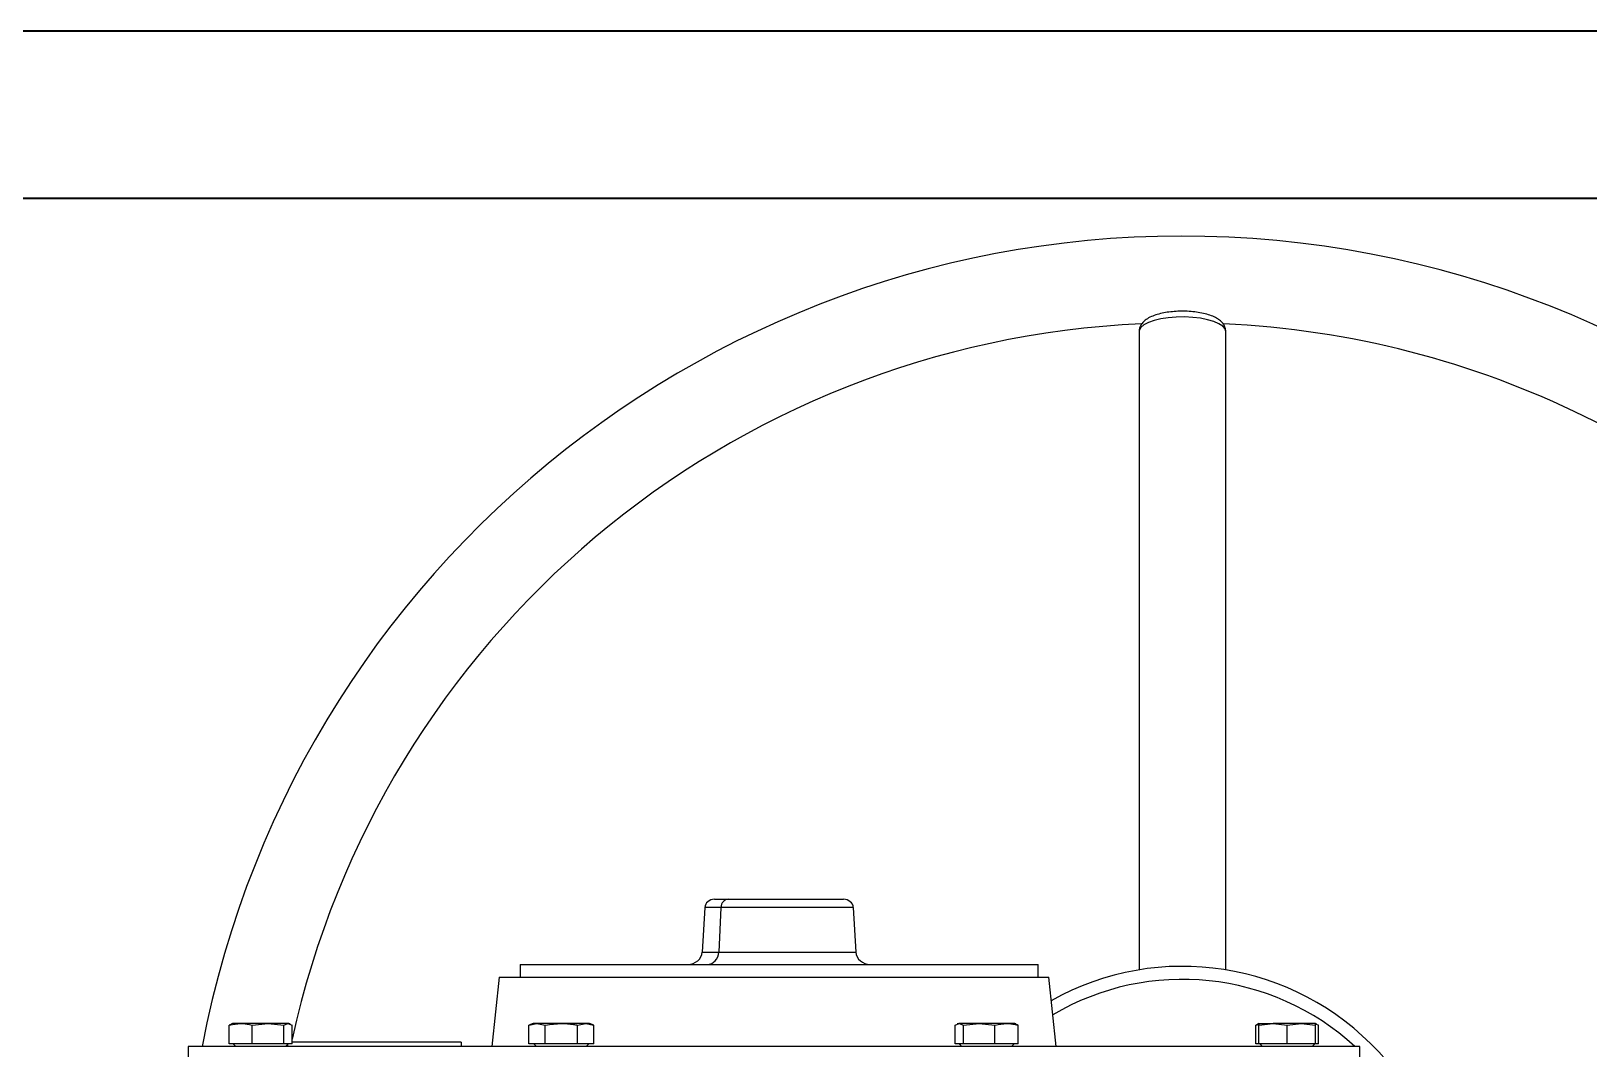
# Model space of a CAD drawing. Header units: millimetres. Extents: x 7861 to 11104, y 3791 to 6084.
# Drawn here: x 10088.9 to 10447.8, y 5849.5 to 6084.1 of the extents above; entities that cross this region are included whole.
import ezdxf

# ---------------------------------------------------------------- set-up
doc = ezdxf.new("R2010")
doc.units = ezdxf.units.MM
doc.layers.add('AM_BOR', color=7, linetype='Continuous', lineweight=50)
doc.layers.add('粗实线', color=7, linetype='Continuous', lineweight=40)

# ---------------------------------------------------------------- blocks, each defined once
blk = doc.blocks.new('rA3')
at = {"layer": '粗实线'}
for p, q in [((753.384, 421.26), (333.384, 421.26)), ((748.384, 416.26), (358.384, 416.26))]:
    blk.add_line(p, q, dxfattribs=at)

msp = doc.modelspace()

# ---------------------------------------------------------------- linework, layer by layer
at = {"color": 7, "linetype": 'Continuous', "lineweight": 25}
for p, q in [((10344.136, 6014.788), (10344.136, 5867.718)), ((10364.136, 5867.718), (10364.136, 6014.788)), ((10246.292, 5883.978), (10249.505, 5883.978)), ((10249.505, 5883.978), (10276.07, 5883.978)), ((10244.069, 5882.083), (10243.47, 5871.821)), ((10247.762, 5882.083), (10244.069, 5882.083)), ((10247.762, 5882.083), (10247.293, 5871.821)), ((10278.292, 5882.083), (10247.762, 5882.083)), ((10278.292, 5882.083), (10278.891, 5871.821)), ((10201.503, 5868.978), (10201.503, 5866.06)), ((10201.503, 5868.978), (10268.347, 5868.978)), ((10243.47, 5871.821), (10247.293, 5871.821)), ((10247.293, 5871.821), (10278.891, 5871.821)), ((10268.347, 5868.978), (10320.858, 5868.978)), ((10320.858, 5866.06), (10320.858, 5868.978)), ((10196.693, 5866.06), (10195.011, 5850.06)), ((10196.693, 5866.06), (10323.329, 5866.06)), ((10325.011, 5850.06), (10323.329, 5866.06)), ((10135.025, 5855.19), (10134.505, 5854.994)), ((10134.505, 5850.66), (10134.505, 5854.994)), ((10135.254, 5855.36), (10134.997, 5855.267)), ((10137.158, 5855.36), (10135.254, 5855.36)), ((10143.437, 5855.36), (10137.158, 5855.36)), ((10139.812, 5854.994), (10143.437, 5855.36)), ((10139.812, 5850.66), (10139.812, 5854.994)), ((10143.437, 5855.36), (10147.062, 5854.994)), ((10148.033, 5855.36), (10143.437, 5855.36)), ((10147.062, 5854.994), (10148.033, 5855.36)), ((10147.062, 5850.66), (10147.062, 5854.994)), ((10148.033, 5855.36), (10149.004, 5854.994)), ((10148.254, 5855.36), (10148.033, 5855.36)), ((10148.511, 5855.267), (10148.254, 5855.36)), ((10149.004, 5850.66), (10149.004, 5854.994)), ((10204.528, 5855.36), (10203.522, 5854.994)), ((10203.522, 5854.994), (10205.398, 5855.36)), ((10203.522, 5850.66), (10203.522, 5854.994)), ((10205.398, 5855.36), (10204.528, 5855.36)), ((10205.398, 5855.36), (10207.275, 5854.994)), ((10211.028, 5855.36), (10205.398, 5855.36)), ((10207.275, 5850.66), (10207.275, 5854.994)), ((10216.657, 5855.36), (10211.028, 5855.36)), ((10214.78, 5854.994), (10216.657, 5855.36)), ((10214.78, 5850.66), (10214.78, 5854.994)), ((10216.657, 5855.36), (10218.533, 5854.994)), ((10217.528, 5855.36), (10216.657, 5855.36)), ((10218.533, 5854.994), (10217.528, 5855.36)), ((10218.533, 5850.66), (10218.533, 5854.994)), ((10301.745, 5854.994), (10302.716, 5855.36)), ((10301.745, 5850.66), (10301.745, 5854.994)), ((10302.495, 5855.36), (10302.238, 5855.267)), ((10302.495, 5855.36), (10302.716, 5855.36)), ((10302.716, 5855.36), (10303.687, 5854.994)), ((10307.312, 5855.36), (10302.716, 5855.36)), ((10303.687, 5854.994), (10307.312, 5855.36)), ((10303.687, 5850.66), (10303.687, 5854.994)), ((10307.312, 5855.36), (10310.937, 5854.994)), ((10313.591, 5855.36), (10307.312, 5855.36)), ((10310.937, 5850.66), (10310.937, 5854.994)), ((10315.495, 5855.36), (10313.591, 5855.36)), ((10315.752, 5855.267), (10315.495, 5855.36)), ((10316.244, 5854.994), (10315.724, 5855.19)), ((10316.244, 5850.66), (10316.244, 5854.994)), ((10371.538, 5855.19), (10371.018, 5854.994)), ((10371.018, 5850.66), (10371.018, 5854.994)), ((10371.768, 5855.36), (10371.511, 5855.267)), ((10371.768, 5854.994), (10375.018, 5855.36)), ((10371.768, 5855.36), (10375.018, 5855.36)), ((10371.768, 5850.66), (10371.768, 5854.994)), ((10375.018, 5855.36), (10378.268, 5854.994)), ((10381.518, 5855.36), (10375.018, 5855.36)), ((10378.268, 5854.994), (10381.518, 5855.36)), ((10378.268, 5850.66), (10378.268, 5854.994)), ((10381.518, 5855.36), (10384.768, 5854.994)), ((10384.768, 5855.36), (10381.518, 5855.36)), ((10385.025, 5855.267), (10384.768, 5855.36)), ((10384.768, 5855.277), (10385.517, 5854.994)), ((10384.768, 5850.66), (10384.768, 5854.994)), ((10385.517, 5850.66), (10385.517, 5854.994)), ((10139.812, 5850.66), (10134.505, 5850.66)), ((10135.419, 5850.66), (10136.019, 5850.06)), ((10147.062, 5850.66), (10139.812, 5850.66)), ((10149.004, 5850.66), (10147.062, 5850.66)), ((10147.489, 5850.06), (10148.089, 5850.66)), ((10147.958, 5850.529), (10147.958, 5850.06)), ((10187.958, 5851.06), (10149.004, 5851.06)), ((10187.958, 5851.06), (10187.958, 5850.06)), ((10207.275, 5850.66), (10203.522, 5850.66)), ((10204.693, 5850.66), (10205.293, 5850.06)), ((10214.78, 5850.66), (10207.275, 5850.66)), ((10218.533, 5850.66), (10214.78, 5850.66)), ((10216.763, 5850.06), (10217.363, 5850.66)), ((10303.687, 5850.66), (10301.745, 5850.66)), ((10302.66, 5850.66), (10303.26, 5850.06)), ((10310.937, 5850.66), (10303.687, 5850.66)), ((10316.244, 5850.66), (10310.937, 5850.66)), ((10314.73, 5850.06), (10315.33, 5850.66)), ((10371.768, 5850.66), (10371.018, 5850.66)), ((10378.268, 5850.66), (10371.768, 5850.66)), ((10371.933, 5850.66), (10372.533, 5850.06)), ((10384.768, 5850.66), (10378.268, 5850.66)), ((10384.003, 5850.06), (10384.603, 5850.66)), ((10385.517, 5850.66), (10384.768, 5850.66)), ((10125.011, 5850.06), (10125.011, 5840.19)), ((10395.011, 5850.06), (10125.011, 5850.06)), ((10395.011, 5840.19), (10395.011, 5850.06))]:
    msp.add_line(p, q, dxfattribs=at)
at = {"color": 7, "linetype": 'Continuous', "lineweight": 25, "flags": 128}
msp.add_lwpolyline([(10364.136, 6014.788), (10363.956, 6015.436), (10363.42, 6016.06), (10362.549, 6016.638), (10361.374, 6017.149), (10359.937, 6017.574), (10358.29, 6017.9), (10356.494, 6018.112), (10354.612, 6018.205), (10352.713, 6018.174), (10350.866, 6018.021), (10349.136, 6017.75), (10347.588, 6017.373), (10346.276, 6016.903), (10345.248, 6016.356), (10344.541, 6015.752), (10344.182, 6015.114), (10344.136, 6014.788)], dxfattribs=at)
at = {"color": 7, "linetype": 'Continuous', "lineweight": 25}
for radius, start, end in [(230, 0, 169.16329), (210, 92.58495, 167.63931), (210, 353.04862, 87.41373), (61.716, 326.45296, 119.33475), (58.716, 47.43188, 120.60378)]:
    msp.add_arc((10354.136, 5806.818), radius, start, end, dxfattribs=at)
for centre, major_axis, ratio, start_param, end_param in [((10246.292, 5881.978), (2.226, 0), 0.8985911, 1.5707963, 3.0892328), ((10249.505, 5881.978), (0, 2), 0.8726727, 0, 1.5184364), ((10276.07, 5881.978), (2.226, 0), 0.8985911, 0.0523599, 1.5707963), ((10240.136, 5871.978), (3.339, 0), 0.8985911, 4.712389, 6.2308254), ((10244.678, 5871.978), (0, 3), 0.8726727, 3.1415927, 4.6600291), ((10282.225, 5871.978), (3.339, 0), 0.8985911, 3.1939525, 4.712389)]:
    msp.add_ellipse(centre, major_axis=major_axis, ratio=ratio, start_param=start_param, end_param=end_param, dxfattribs=at)
for points, knots in [([(10364.136, 6014.788), (10364.11, 6015.083), (10364.056, 6015.688), (10363.645, 6016.503), (10363.047, 6017.207), (10362.23, 6017.827), (10361.146, 6018.382), (10359.784, 6018.85), (10358.218, 6019.202), (10356.552, 6019.428), (10354.832, 6019.535), (10353.1, 6019.523), (10351.402, 6019.395), (10349.784, 6019.15), (10348.281, 6018.788), (10346.917, 6018.295), (10345.817, 6017.69), (10344.982, 6016.972), (10344.441, 6016.178), (10344.145, 6015.426), (10344.171, 6014.958), (10344.18, 6014.801)], [0, 0, 0, 0, 0.0400849, 0.0821636, 0.1255849, 0.174621, 0.2325462, 0.296171, 0.3578939, 0.4178327, 0.476832, 0.5354746, 0.5941854, 0.653277, 0.7133004, 0.7751382, 0.8403339, 0.8918637, 0.9365443, 0.9786363, 1, 1, 1, 1]), ([(10134.505, 5854.994), (10134.528, 5855), (10135.403, 5855.225), (10136.293, 5855.293), (10137.158, 5855.36)], [0, 0, 0, 0, 0.0269953, 1, 1, 1, 1]), ([(10137.158, 5855.36), (10137.823, 5855.32), (10138.714, 5855.266), (10139.59, 5855.049), (10139.812, 5854.994)], [0, 0, 0, 0, 0.7469333, 1, 1, 1, 1]), ([(10207.275, 5854.994), (10207.308, 5855), (10208.545, 5855.225), (10209.803, 5855.293), (10211.028, 5855.36)], [0, 0, 0, 0, 0.0269953, 1, 1, 1, 1]), ([(10211.028, 5855.36), (10211.968, 5855.32), (10213.227, 5855.266), (10214.467, 5855.049), (10214.78, 5854.994)], [0, 0, 0, 0, 0.7469333, 1, 1, 1, 1]), ([(10310.937, 5854.994), (10310.961, 5855), (10311.835, 5855.225), (10312.725, 5855.293), (10313.591, 5855.36)], [0, 0, 0, 0, 0.0269953, 1, 1, 1, 1]), ([(10313.591, 5855.36), (10314.256, 5855.32), (10315.146, 5855.266), (10316.023, 5855.049), (10316.244, 5854.994)], [0, 0, 0, 0, 0.7469333, 1, 1, 1, 1]), ([(10371.018, 5854.994), (10371.239, 5855.058), (10371.487, 5855.13), (10371.74, 5855.155), (10371.768, 5855.157)], [0, 0, 0, 0, 0.8897008, 1, 1, 1, 1]), ([(10371.768, 5855.36), (10371.768, 5855.293), (10371.768, 5855.225), (10371.768, 5855), (10371.768, 5854.994)], [0, 0, 0, 0, 0.97300478, 1, 1, 1, 1]), ([(10384.768, 5854.994), (10384.768, 5855), (10384.768, 5855.225), (10384.768, 5855.293), (10384.768, 5855.36)], [0, 0, 0, 0, 0.0269953, 1, 1, 1, 1])]:
    msp.add_open_spline(points, degree=3, knots=knots, dxfattribs=at)

# ---------------------------------------------------------------- block references
at = {"layer": 'AM_BOR', "xscale": 7.720839843750002, "yscale": 7.720839843750002, "zscale": 7.720839843750002}
msp.add_blockref('rA3', (5287.098, 2831.593), dxfattribs=at)

doc.saveas('drawing.dxf')
